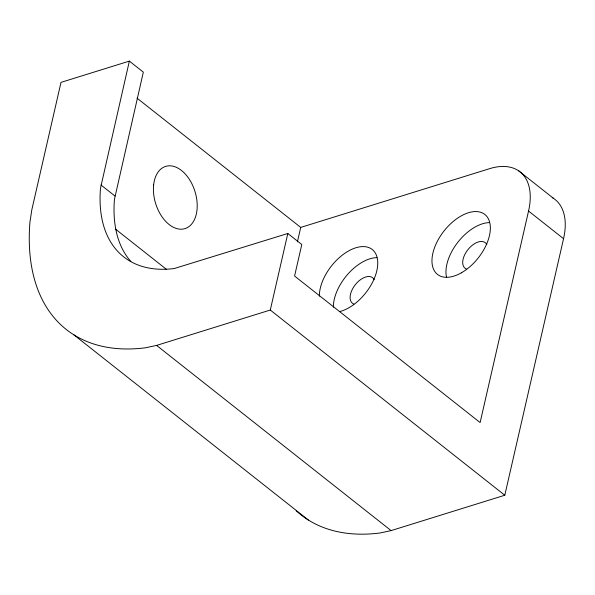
<?xml version="1.0" encoding="UTF-8"?>
<svg xmlns="http://www.w3.org/2000/svg" width="595" height="595" viewBox="0 0 595 595"><rect width="100%" height="100%" fill="white"/><g stroke="black" fill="none" stroke-linecap="round" stroke-linejoin="round"><path stroke-width="0.89" d="M130.833 261.443A163.454 93.237 -51.7 0 1 114.456 199.318L143.335 72.144L129.36 61.106L100.488 188.288A163.454 93.237 -51.7 0 0 174.253 268.531L287.824 233.485L301.791 244.523L294.577 276.043L480.113 422.562L528.553 211.054A70.775 40.371 -51.7 0 0 489.588 168.668L300.728 227.416L137.014 98.138M129.36 61.106L61.002 82.37L31.84 209.7L29.951 222.099A256.043 146.05 -51.7 0 0 145.5 347.792L156.589 345.412L270.286 310.04L287.824 233.485M297.418 241.845L300.728 227.416M296.191 510.77A256.043 146.05 -51.7 0 0 380.012 532.994L391.101 530.606L504.798 495.241L563.554 238.699A70.775 40.371 -51.7 0 0 552.22 197.57M518.714 170.869L553.714 198.514M528.553 211.054L563.554 238.699M270.286 310.04L504.798 495.241M100.986 184.993L114.961 196.03M115.594 229.187L166.526 269.409M156.589 345.412L391.101 530.606M73.899 334.859L308.411 520.06M446.577 277.396A38.199 21.792 -51.7 0 1 457.89 242.195A38.199 21.792 -51.7 0 1 489.484 222.612M466.443 269.066A16.288 9.289 -51.7 0 1 468.354 249.126A16.288 9.289 -51.7 0 1 486.814 244.664M353.854 304.09A16.288 9.289 -51.7 0 1 355.758 284.15A16.288 9.289 -51.7 0 1 374.218 279.695M333.364 307.213A38.199 21.792 -51.7 0 1 376.895 257.635M319.359 296.154A38.199 21.792 -51.7 0 1 351.429 249.491A38.199 21.792 -51.7 0 1 377.141 269.275A38.199 21.792 -51.7 0 1 339.477 311.639M461.467 272.755A38.199 21.792 -51.7 0 0 486.286 215.807A38.199 21.792 -51.7 0 0 435.711 244.731A38.199 21.792 -51.7 0 0 461.467 272.755M153.651 184.814A32.584 20.565 72.7 0 0 183.342 229.016A32.584 20.565 72.7 0 0 188.935 178.701A32.584 20.565 72.7 0 0 153.651 184.814"/></g></svg>
